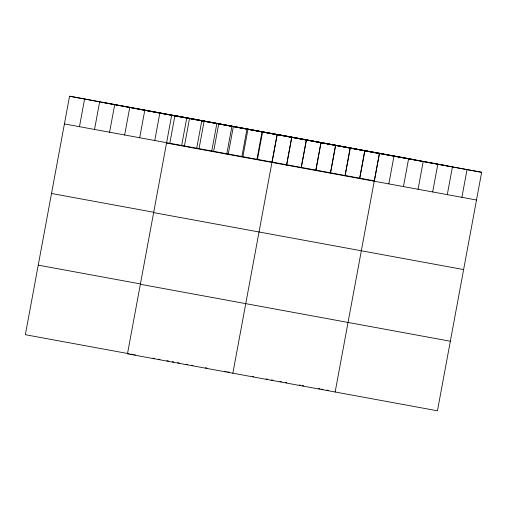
<?xml version="1.0" encoding="UTF-8"?>
<svg xmlns="http://www.w3.org/2000/svg" width="507" height="507" viewBox="0 0 507 507"><rect width="100%" height="100%" fill="white"/><g stroke="black" fill="none" stroke-linecap="round" stroke-linejoin="round"><path stroke-width="0.76" d="M69.554 96.21L171.67 115.343L127.466 353.842L437.446 410.79L481.65 172.291L69.554 96.21L25.35 334.709L129.241 353.791M79.472 126.693L84.606 98.979M94.53 129.456L99.664 101.742M109.582 132.226L114.721 104.512M124.64 134.989L129.779 107.275M139.698 137.758L144.831 110.044M154.755 140.521L159.889 112.808M169.807 143.291L174.947 115.577L277.063 134.704L232.859 373.203M181.588 145.826L186.728 118.112M184.421 145.972L189.561 118.258M196.646 148.589L201.78 120.875M199.036 148.659L204.175 120.945M211.704 151.359L216.838 123.645M213.65 151.34L218.783 123.626M226.756 154.122L231.895 126.408M228.264 154.027L233.397 126.313M241.814 156.885L246.953 129.171M242.878 156.714L248.012 129M256.872 159.654L262.005 131.94M257.486 159.394L262.626 131.681M272.101 162.082L277.24 134.368L379.356 153.501L335.152 391.993M286.537 165.105L291.677 137.391M286.715 164.769L291.855 137.055M301.152 167.792L306.291 140.078M301.329 167.449L306.469 139.736M315.766 170.472L320.906 142.759M315.943 170.137L321.077 142.423M330.38 173.16L335.514 145.446M330.558 172.824L335.691 145.11M344.994 175.847L350.128 148.133M345.172 175.504L350.305 147.791M359.609 178.527L364.742 150.813M359.78 178.191L364.92 150.478M379.534 153.158L374.394 180.872L64.414 123.923M388.831 183.895L393.971 156.181M403.445 186.582L408.585 158.868M418.06 189.269L423.199 161.556M432.674 191.95L437.807 164.236M447.288 194.637L452.421 166.923M461.902 197.324L467.036 169.611M103.251 102.528L413.23 159.477M137.974 109.03L447.954 165.979M171.67 115.343L481.65 172.291M166.53 143.056L476.517 200.005M51.524 193.484L153.906 212.294M153.64 212.617L463.62 269.566M38.24 265.148L140.623 283.958M140.357 284.281L450.336 341.23M130.743 354.07L132.283 354.355M133.823 354.634L135.356 354.919M153.051 358.17L154.584 358.449M158.431 359.159L159.971 359.438M166.892 360.711L168.432 360.997M172.279 361.7L173.812 361.985M177.659 362.689L179.199 362.974M186.12 364.241L187.66 364.527M191.507 365.23L193.04 365.515M205.348 367.778L206.888 368.057M224.576 371.308L226.116 371.593M227.656 371.872L229.189 372.157M252.264 376.397L253.804 376.676M266.112 378.938L267.645 379.223M271.492 379.927L273.032 380.212M279.953 381.486L281.493 381.765M285.34 382.474L286.873 382.753M299.181 385.016L300.721 385.301M302.261 385.58L303.794 385.865M318.409 388.546L319.949 388.831M321.489 389.116L323.022 389.395M326.869 390.105L328.409 390.384"/></g></svg>
